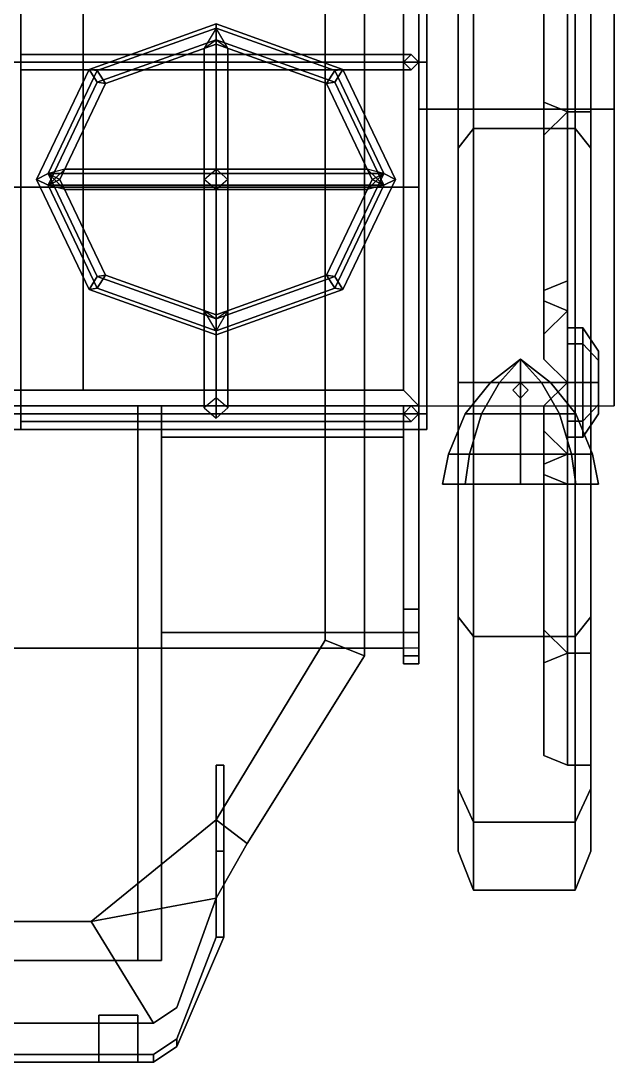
# Model space of a CAD drawing. Header units: millimetres. Extents: x -0.9 to 0.9, y -2.22 to 2.18.
# Drawn here: x 0.14 to 0.9, y -2.07 to -0.737 of the extents above; entities that cross this region are included whole.
import ezdxf

# ---------------------------------------------------------------- set-up
doc = ezdxf.new("R2010")
doc.units = ezdxf.units.MM
for name, color, linetype in [('fenders2', 7, 'Continuous'), ('frame2', 7, 'Continuous'), ('in', 3, 'Continuous'), ('tent2', 7, 'Continuous'), ('wheels', 2, 'Continuous')]:
    doc.layers.add(name, color=color, linetype=linetype)

msp = doc.modelspace()

# ---------------------------------------------------------------- linework, layer by layer
for points in [[(-0.65, -0.95, 0.84), (-0.65, -0.24, 0.84), (0.65, -0.24, 0.84), (0.65, -0.95, 0.84)], [(0.63, -0.25, 1.44), (0.63, -1.21, 1.44), (0.65, -1.23, 1.44), (0.65, -0.24, 1.44)], [(0.65, -1.23, 1.44), (0.65, -1.54, 0.84), (0.65, -0.24, 0.84), (0.65, -0.24, 1.44)], [(0.2274, -0.7992, 1.5287), (0.238, -0.8008, 1.547), (0.39, -0.7463, 1.5155), (0.39, -0.7408, 1.495)], [(0.238, -0.8158, 1.521), (0.2274, -0.7992, 1.5287), (0.39, -0.7408, 1.495), (0.39, -0.7613, 1.4895)], [(0.238, -0.8008, 1.547), (0.2486, -0.8175, 1.5393), (0.39, -0.7668, 1.51), (0.39, -0.7463, 1.5155)], [(0.39, -0.7463, 1.5155), (0.375, -0.7722, 1.5131), (0.375, -1.1078, 1.7069), (0.39, -1.1187, 1.7305)], [(0.39, -0.7408, 1.495), (0.39, -0.7463, 1.5155), (0.542, -0.8008, 1.547), (0.5526, -0.7992, 1.5287)], [(0.39, -0.7613, 1.4895), (0.39, -0.7408, 1.495), (0.5526, -0.7992, 1.5287), (0.542, -0.8158, 1.521)], [(0.405, -0.7722, 1.5131), (0.39, -0.7463, 1.5155), (0.39, -1.1187, 1.7305), (0.405, -1.1078, 1.7069)], [(0.39, -0.7463, 1.5155), (0.39, -0.7668, 1.51), (0.5314, -0.8175, 1.5393), (0.542, -0.8008, 1.547)], [(0.2486, -0.8175, 1.5393), (0.238, -0.8158, 1.521), (0.39, -0.7613, 1.4895), (0.39, -0.7668, 1.51)], [(0.375, -0.7722, 1.5131), (0.39, -0.7613, 1.4895), (0.39, -1.1337, 1.7045), (0.375, -1.1078, 1.7069)], [(0.39, -0.7613, 1.4895), (0.405, -0.7722, 1.5131), (0.405, -1.1078, 1.7069), (0.39, -1.1337, 1.7045)], [(0.39, -0.7668, 1.51), (0.39, -0.7613, 1.4895), (0.542, -0.8158, 1.521), (0.5314, -0.8175, 1.5393)], [(0.16, -0.94, 1.61), (0.175, -0.9325, 1.623), (0.238, -0.8008, 1.547), (0.2274, -0.7992, 1.5287)], [(0.175, -0.9475, 1.597), (0.16, -0.94, 1.61), (0.2274, -0.7992, 1.5287), (0.238, -0.8158, 1.521)], [(0.5526, -0.7992, 1.5287), (0.542, -0.8008, 1.547), (0.605, -0.9325, 1.623), (0.62, -0.94, 1.61)], [(0.542, -0.8158, 1.521), (0.5526, -0.7992, 1.5287), (0.62, -0.94, 1.61), (0.605, -0.9475, 1.597)], [(0.175, -0.9325, 1.623), (0.19, -0.94, 1.61), (0.2486, -0.8175, 1.5393), (0.238, -0.8008, 1.547)], [(0.542, -0.8008, 1.547), (0.5314, -0.8175, 1.5393), (0.59, -0.94, 1.61), (0.605, -0.9325, 1.623)], [(0.19, -0.94, 1.61), (0.175, -0.9475, 1.597), (0.238, -0.8158, 1.521), (0.2486, -0.8175, 1.5393)], [(0.5314, -0.8175, 1.5393), (0.542, -0.8158, 1.521), (0.605, -0.9475, 1.597), (0.59, -0.94, 1.61)], [(0.2274, -1.0808, 1.6913), (0.238, -1.0642, 1.699), (0.175, -0.9325, 1.623), (0.16, -0.94, 1.61)], [(0.605, -0.9325, 1.623), (0.5838, -0.927, 1.6025), (0.1962, -0.927, 1.6025), (0.175, -0.9325, 1.623)], [(0.5838, -0.927, 1.6025), (0.605, -0.9475, 1.597), (0.175, -0.9475, 1.597), (0.1962, -0.927, 1.6025)], [(0.238, -1.0642, 1.699), (0.2486, -1.0625, 1.6807), (0.19, -0.94, 1.61), (0.175, -0.9325, 1.623)], [(0.5838, -0.953, 1.6175), (0.605, -0.9325, 1.623), (0.175, -0.9325, 1.623), (0.1962, -0.953, 1.6175)], [(0.39, -1.2195, 1.0959), (0.375, -1.2325, 1.1034), (0.375, -0.94, 1.61), (0.39, -0.927, 1.6025)], [(0.405, -1.2325, 1.1034), (0.39, -1.2195, 1.0959), (0.39, -0.927, 1.6025), (0.405, -0.94, 1.61)], [(0.605, -0.9325, 1.623), (0.59, -0.94, 1.61), (0.5314, -1.0625, 1.6807), (0.542, -1.0642, 1.699)], [(0.62, -0.94, 1.61), (0.605, -0.9325, 1.623), (0.542, -1.0642, 1.699), (0.5526, -1.0808, 1.6913)], [(0.238, -1.0792, 1.673), (0.2274, -1.0808, 1.6913), (0.16, -0.94, 1.61), (0.175, -0.9475, 1.597)], [(0.2486, -1.0625, 1.6807), (0.238, -1.0792, 1.673), (0.175, -0.9475, 1.597), (0.19, -0.94, 1.61)], [(0.375, -1.2325, 1.1034), (0.39, -1.2455, 1.1109), (0.39, -0.953, 1.6175), (0.375, -0.94, 1.61)], [(0.39, -1.2455, 1.1109), (0.405, -1.2325, 1.1034), (0.405, -0.94, 1.61), (0.39, -0.953, 1.6175)], [(0.59, -0.94, 1.61), (0.605, -0.9475, 1.597), (0.542, -1.0792, 1.673), (0.5314, -1.0625, 1.6807)], [(0.605, -0.9475, 1.597), (0.62, -0.94, 1.61), (0.5526, -1.0808, 1.6913), (0.542, -1.0792, 1.673)], [(-0.65, -1.54, 0.84), (-0.65, -0.95, 0.84), (0.65, -0.95, 0.84), (0.65, -1.54, 0.84)], [(0.605, -0.9475, 1.597), (0.5838, -0.953, 1.6175), (0.1962, -0.953, 1.6175), (0.175, -0.9475, 1.597)], [(0.39, -1.1392, 1.725), (0.39, -1.1187, 1.7305), (0.238, -1.0642, 1.699), (0.2274, -1.0808, 1.6913)], [(0.39, -1.1187, 1.7305), (0.39, -1.1132, 1.71), (0.2486, -1.0625, 1.6807), (0.238, -1.0642, 1.699)], [(0.39, -1.1132, 1.71), (0.39, -1.1337, 1.7045), (0.238, -1.0792, 1.673), (0.2486, -1.0625, 1.6807)], [(0.542, -1.0642, 1.699), (0.5314, -1.0625, 1.6807), (0.39, -1.1132, 1.71), (0.39, -1.1187, 1.7305)], [(0.5314, -1.0625, 1.6807), (0.542, -1.0792, 1.673), (0.39, -1.1337, 1.7045), (0.39, -1.1132, 1.71)], [(0.5526, -1.0808, 1.6913), (0.542, -1.0642, 1.699), (0.39, -1.1187, 1.7305), (0.39, -1.1392, 1.725)], [(0.39, -1.1337, 1.7045), (0.39, -1.1392, 1.725), (0.2274, -1.0808, 1.6913), (0.238, -1.0792, 1.673)], [(0.542, -1.0792, 1.673), (0.5526, -1.0808, 1.6913), (0.39, -1.1392, 1.725), (0.39, -1.1337, 1.7045)], [(0.78, -1.17, 1.62), (0.7417, -1.2, 1.62), (0.7529, -1.2, 1.6471), (0.78, -1.17, 1.62)], [(0.78, -1.17, 1.62), (0.7529, -1.2, 1.5929), (0.7417, -1.2, 1.62), (0.78, -1.17, 1.62)], [(0.78, -1.17, 1.62), (0.7529, -1.2, 1.6471), (0.78, -1.2, 1.6583), (0.78, -1.17, 1.62)], [(0.78, -1.17, 1.62), (0.78, -1.2, 1.5817), (0.7529, -1.2, 1.5929), (0.78, -1.17, 1.62)], [(0.78, -1.17, 1.62), (0.78, -1.2, 1.6583), (0.8071, -1.2, 1.6471), (0.78, -1.17, 1.62)], [(0.78, -1.17, 1.62), (0.8071, -1.2, 1.6471), (0.8183, -1.2, 1.62), (0.78, -1.17, 1.62)], [(0.78, -1.17, 1.62), (0.8183, -1.2, 1.62), (0.8071, -1.2, 1.5929), (0.78, -1.17, 1.62)], [(0.78, -1.17, 1.62), (0.8071, -1.2, 1.5929), (0.78, -1.2, 1.5817), (0.78, -1.17, 1.62)], [(-0.65, -1.23, 1.44), (0.65, -1.23, 1.44), (0.63, -1.21, 1.44), (-0.63, -1.21, 1.44)], [(0.7417, -1.2, 1.62), (0.7093, -1.24, 1.62), (0.73, -1.24, 1.67), (0.7529, -1.2, 1.6471)], [(0.7529, -1.2, 1.5929), (0.73, -1.24, 1.57), (0.7093, -1.24, 1.62), (0.7417, -1.2, 1.62)], [(0.78, -1.2, 1.5817), (0.78, -1.24, 1.5493), (0.73, -1.24, 1.57), (0.7529, -1.2, 1.5929)], [(0.7529, -1.2, 1.6471), (0.73, -1.24, 1.67), (0.78, -1.24, 1.6907), (0.78, -1.2, 1.6583)], [(0.78, -1.2, 1.44), (0.77, -1.21, 1.44), (0.77, -1.21, 1.58), (0.78, -1.2, 1.5817)], [(0.77, -1.21, 1.44), (0.78, -1.22, 1.44), (0.78, -1.22, 1.5655), (0.77, -1.21, 1.58)], [(0.79, -1.21, 1.44), (0.78, -1.2, 1.44), (0.78, -1.2, 1.5817), (0.79, -1.21, 1.58)], [(0.8071, -1.2, 1.5929), (0.83, -1.24, 1.57), (0.78, -1.24, 1.5493), (0.78, -1.2, 1.5817)], [(0.78, -1.2, 1.6583), (0.78, -1.24, 1.6907), (0.83, -1.24, 1.67), (0.8071, -1.2, 1.6471)], [(0.78, -1.22, 1.44), (0.79, -1.21, 1.44), (0.79, -1.21, 1.58), (0.78, -1.22, 1.5655)], [(0.8071, -1.2, 1.6471), (0.83, -1.24, 1.67), (0.8507, -1.24, 1.62), (0.8183, -1.2, 1.62)], [(0.8183, -1.2, 1.62), (0.8507, -1.24, 1.62), (0.83, -1.24, 1.57), (0.8071, -1.2, 1.5929)], [(-0.29, -1.23, 1.46), (0.29, -1.23, 1.46), (0.305, -1.23, 1.44), (-0.305, -1.23, 1.44)], [(-0.05, -1.23, 1.51), (0.05, -1.23, 1.51), (0.29, -1.23, 1.46), (-0.29, -1.23, 1.46)], [(0.29, -1.94, 1.46), (0.29, -1.23, 1.46), (0.05, -1.23, 1.51), (0.05, -1.94, 1.51)], [(0.32, -1.23, 1.42), (0.29, -1.23, 1.46), (0.29, -1.94, 1.46), (0.32, -1.94, 1.42)], [(0.63, -1.23, 1.44), (0.305, -1.23, 1.44), (0.32, -1.23, 1.42), (0.63, -1.23, 1.42)], [(0.63, -1.23, 1.42), (0.32, -1.23, 1.42), (0.32, -1.27, 1.36), (0.63, -1.27, 1.36)], [(0.32, -1.27, 1.36), (0.32, -1.23, 1.42), (0.32, -1.94, 1.42), (0.32, -1.52, 1.26)], [(0.65, -1.23, 1.44), (0.63, -1.23, 1.44), (0.63, -1.49, 1.33), (0.65, -1.49, 1.33)], [(0.63, -1.23, 1.44), (0.63, -1.23, 1.42), (0.63, -1.27, 1.36), (0.63, -1.49, 1.33)], [(0.65, -1.49, 1.33), (0.65, -1.52, 1.31), (0.65, -1.54, 0.84), (0.65, -1.23, 1.44)], [(0.7093, -1.24, 1.62), (0.6876, -1.2917, 1.62), (0.7147, -1.2917, 1.6853), (0.73, -1.24, 1.67)], [(0.73, -1.24, 1.57), (0.7147, -1.2917, 1.5547), (0.6876, -1.2917, 1.62), (0.7093, -1.24, 1.62)], [(0.78, -1.24, 1.5493), (0.78, -1.2917, 1.5276), (0.7147, -1.2917, 1.5547), (0.73, -1.24, 1.57)], [(0.73, -1.24, 1.67), (0.7147, -1.2917, 1.6853), (0.78, -1.2917, 1.7124), (0.78, -1.24, 1.6907)], [(0.83, -1.24, 1.57), (0.8453, -1.2917, 1.5547), (0.78, -1.2917, 1.5276), (0.78, -1.24, 1.5493)], [(0.78, -1.24, 1.6907), (0.78, -1.2917, 1.7124), (0.8453, -1.2917, 1.6853), (0.83, -1.24, 1.67)], [(0.83, -1.24, 1.67), (0.8453, -1.2917, 1.6853), (0.8724, -1.2917, 1.62), (0.8507, -1.24, 1.62)], [(0.8507, -1.24, 1.62), (0.8724, -1.2917, 1.62), (0.8453, -1.2917, 1.5547), (0.83, -1.24, 1.57)], [(0.63, -1.27, 1.36), (0.32, -1.27, 1.36), (0.32, -1.52, 1.26), (0.63, -1.52, 1.26)], [(0.63, -1.49, 1.33), (0.63, -1.27, 1.36), (0.63, -1.52, 1.26), (0.63, -1.52, 1.31)], [(0.6876, -1.2917, 1.62), (0.68, -1.33, 1.62), (0.7093, -1.33, 1.6907), (0.7147, -1.2917, 1.6853)], [(0.7147, -1.2917, 1.5547), (0.7093, -1.33, 1.5493), (0.68, -1.33, 1.62), (0.6876, -1.2917, 1.62)], [(0.78, -1.2917, 1.5276), (0.78, -1.33, 1.52), (0.7093, -1.33, 1.5493), (0.7147, -1.2917, 1.5547)], [(0.7147, -1.2917, 1.6853), (0.7093, -1.33, 1.6907), (0.78, -1.33, 1.72), (0.78, -1.2917, 1.7124)], [(0.8453, -1.2917, 1.5547), (0.8507, -1.33, 1.5493), (0.78, -1.33, 1.52), (0.78, -1.2917, 1.5276)], [(0.78, -1.2917, 1.7124), (0.78, -1.33, 1.72), (0.8507, -1.33, 1.6907), (0.8453, -1.2917, 1.6853)], [(0.8453, -1.2917, 1.6853), (0.8507, -1.33, 1.6907), (0.88, -1.33, 1.62), (0.8724, -1.2917, 1.62)], [(0.8724, -1.2917, 1.62), (0.88, -1.33, 1.62), (0.8507, -1.33, 1.5493), (0.8453, -1.2917, 1.5547)], [(0.88, -1.33, 1.62), (0.8507, -1.33, 1.6907), (0.68, -1.33, 1.62), (0.7093, -1.33, 1.5493)], [(0.8507, -1.33, 1.6907), (0.78, -1.33, 1.72), (0.7093, -1.33, 1.6907), (0.68, -1.33, 1.62)], [(0.8507, -1.33, 1.5493), (0.88, -1.33, 1.62), (0.7093, -1.33, 1.5493), (0.78, -1.33, 1.52)], [(0.65, -1.49, 1.33), (0.63, -1.49, 1.33), (0.63, -1.52, 1.31), (0.65, -1.52, 1.31)], [(0.32, -1.94, 1.42), (0.32, -1.54, 1.21), (0.32, -1.52, 1.26), (0.32, -1.94, 1.42)], [(0.63, -1.52, 1.26), (0.32, -1.52, 1.26), (0.32, -1.54, 1.21), (0.63, -1.54, 1.21)], [(0.63, -1.52, 1.31), (0.63, -1.52, 1.26), (0.63, -1.54, 1.21), (0.63, -1.55, 1.27)], [(0.65, -1.52, 1.31), (0.63, -1.52, 1.31), (0.63, -1.55, 1.27), (0.65, -1.55, 1.27)], [(0.65, -1.52, 1.31), (0.65, -1.55, 1.27), (0.65, -1.54, 0.84)], [(-0.32, -1.94, 0.84), (-0.32, -1.54, 0.84), (0.32, -1.54, 0.84), (0.32, -1.94, 0.84)], [(0.32, -1.94, 0.84), (0.32, -1.54, 0.84), (0.32, -1.54, 1.21), (0.32, -1.94, 1.42)], [(0.63, -1.54, 1.21), (0.32, -1.54, 1.21), (0.32, -1.54, 0.84), (0.63, -1.54, 0.84)], [(0.63, -1.56, 1.23), (0.63, -1.54, 1.21), (0.63, -1.54, 0.84), (0.63, -1.56, 0.84)], [(0.63, -1.55, 1.27), (0.63, -1.54, 1.21), (0.63, -1.54, 1.21), (0.63, -1.56, 1.23)], [(0.65, -1.55, 1.27), (0.65, -1.56, 1.23), (0.65, -1.56, 0.84), (0.65, -1.54, 0.84)], [(0.65, -1.55, 1.27), (0.63, -1.55, 1.27), (0.63, -1.56, 1.23), (0.65, -1.56, 1.23)], [(0.65, -1.56, 1.23), (0.63, -1.56, 1.23), (0.63, -1.56, 0.84), (0.65, -1.56, 0.84)], [(-0.32, -1.94, 1.42), (-0.32, -1.94, 0.84), (0.32, -1.94, 0.84), (0.32, -1.94, 1.42)], [(0.32, -1.94, 1.42), (0.29, -1.94, 1.46), (-0.29, -1.94, 1.46), (-0.32, -1.94, 1.42)], [(-0.05, -1.94, 1.51), (-0.29, -1.94, 1.46), (0.29, -1.94, 1.46), (0.05, -1.94, 1.51)]]:
    msp.add_3dface(points)
at = {"layer": 'fenders2'}
for points in [[(0.9, -0.48, 1.12), (0.65, -0.48, 1.12), (0.65, -0.85, 1.44), (0.9, -0.85, 1.44)], [(0.9, -0.52, 1.12), (0.9, -0.48, 1.12), (0.9, -0.85, 1.44), (0.9, -0.85, 1.42)], [(0.9, -0.85, 1.44), (0.65, -0.85, 1.44), (0.65, -1.23, 1.44), (0.9, -1.23, 1.44)], [(0.9, -0.85, 1.42), (0.9, -0.85, 1.44), (0.9, -1.23, 1.44), (0.9, -1.23, 1.42)]]:
    msp.add_3dface(points, dxfattribs=at)
at = {"layer": 'frame2'}
for points in [[(0.58, -1.55, 0.7), (0.53, -1.53, 0.7), (0.53, -0.18, 0.7), (0.58, -0.13, 0.7)], [(0.58, -0.13, 0.84), (0.53, -0.18, 0.84), (0.53, -1.53, 0.84), (0.58, -1.55, 0.84)], [(0.58, -1.55, 0.84), (0.58, -1.55, 0.7), (0.58, -0.13, 0.7), (0.58, -0.13, 0.84)], [(0.53, -0.18, 0.84), (0.53, -0.18, 0.7), (0.53, -1.53, 0.7), (0.53, -1.53, 0.84)], [(0.53, -1.53, 0.84), (0.53, -1.53, 0.7), (0.39, -1.76, 0.7), (0.39, -1.76, 0.84)], [(0.43, -1.79, 0.7), (0.39, -1.76, 0.7), (0.53, -1.53, 0.7), (0.58, -1.55, 0.7)], [(0.58, -1.55, 0.84), (0.53, -1.53, 0.84), (0.39, -1.76, 0.84), (0.43, -1.79, 0.84)], [(0.43, -1.79, 0.84), (0.43, -1.79, 0.7), (0.58, -1.55, 0.7), (0.58, -1.55, 0.84)], [(0.39, -1.8, 1.12), (0.4, -1.8, 1.12), (0.4, -1.69, 0.84), (0.39, -1.69, 0.84)], [(0.39, -1.69, 0.84), (0.39, -1.69, 0.77), (0.39, -1.8, 1.05), (0.39, -1.8, 1.12)], [(0.39, -1.69, 0.77), (0.4, -1.69, 0.77), (0.4, -1.8, 1.05), (0.39, -1.8, 1.05)], [(0.4, -1.69, 0.84), (0.4, -1.69, 0.77), (0.39, -1.69, 0.77), (0.39, -1.69, 0.84)], [(0.4, -1.8, 1.12), (0.4, -1.8, 1.05), (0.4, -1.69, 0.77), (0.4, -1.69, 0.84)], [(0.39, -1.76, 0.84), (0.39, -1.76, 0.7), (0.23, -1.89, 0.7), (0.23, -1.89, 0.84)], [(0.39, -1.86, 0.7), (0.23, -1.89, 0.7), (0.39, -1.76, 0.7), (0.43, -1.79, 0.7)], [(0.43, -1.79, 0.84), (0.39, -1.76, 0.84), (0.23, -1.89, 0.84), (0.39, -1.86, 0.84)], [(0.39, -1.86, 0.84), (0.39, -1.86, 0.7), (0.43, -1.79, 0.7), (0.43, -1.79, 0.84)], [(0.39, -1.91, 1.12), (0.4, -1.91, 1.12), (0.4, -1.8, 1.12), (0.39, -1.8, 1.12)], [(0.4, -1.8, 1.12), (0.4, -1.8, 1.05), (0.39, -1.8, 1.05), (0.39, -1.8, 1.12)], [(0.39, -1.8, 1.12), (0.39, -1.8, 1.05), (0.39, -1.91, 1.05), (0.39, -1.91, 1.12)], [(0.39, -1.8, 1.05), (0.4, -1.8, 1.05), (0.4, -1.91, 1.05), (0.39, -1.91, 1.05)], [(0.39, -1.8, 1.05), (0.4, -1.8, 1.05), (0.4, -1.8, 1.12), (0.39, -1.8, 1.12)], [(0.4, -1.91, 1.12), (0.4, -1.91, 1.05), (0.4, -1.8, 1.05), (0.4, -1.8, 1.12)], [(0.31, -2.02, 0.7), (0.23, -1.89, 0.7), (0.39, -1.86, 0.7), (0.34, -2, 0.7)], [(0.34, -2, 0.84), (0.39, -1.86, 0.84), (0.23, -1.89, 0.84), (0.31, -2.02, 0.84)], [(0.34, -2, 0.7), (0.39, -1.86, 0.7), (0.39, -1.86, 0.84), (0.34, -2, 0.84)], [(-0.31, -2.02, 0.7), (-0.23, -1.89, 0.7), (0.23, -1.89, 0.7), (0.31, -2.02, 0.7)], [(0.31, -2.02, 0.84), (0.23, -1.89, 0.84), (-0.23, -1.89, 0.84), (-0.31, -2.02, 0.84)], [(-0.23, -1.89, 0.7), (-0.23, -1.89, 0.84), (0.23, -1.89, 0.84), (0.23, -1.89, 0.7)], [(0.34, -2.04, 1.12), (0.34, -2.05, 1.12), (0.4, -1.91, 1.12), (0.39, -1.91, 1.12)], [(0.39, -1.91, 1.12), (0.39, -1.91, 1.05), (0.34, -2.04, 1.05), (0.34, -2.04, 1.12)], [(0.34, -2.05, 1.12), (0.34, -2.05, 1.05), (0.4, -1.91, 1.05), (0.4, -1.91, 1.12)], [(0.39, -1.91, 1.05), (0.4, -1.91, 1.05), (0.34, -2.05, 1.05), (0.34, -2.04, 1.05)], [(0.4, -1.91, 1.12), (0.4, -1.91, 1.05), (0.39, -1.91, 1.05), (0.39, -1.91, 1.12)], [(0.39, -1.91, 1.05), (0.4, -1.91, 1.05), (0.4, -1.91, 1.12), (0.39, -1.91, 1.12)], [(0.24, -2.06, 1.05), (0.29, -2.06, 1.05), (0.29, -2.01, 0.84), (0.24, -2.01, 0.84)], [(0.24, -2.01, 0.84), (0.24, -2.02, 0.84), (0.24, -2.07, 1.05), (0.24, -2.06, 1.05)], [(0.29, -2.01, 0.84), (0.29, -2.02, 0.84), (0.24, -2.02, 0.84), (0.24, -2.01, 0.84)], [(0.29, -2.06, 1.05), (0.29, -2.07, 1.05), (0.29, -2.02, 0.84), (0.29, -2.01, 0.84)], [(0.31, -2.02, 0.84), (0.31, -2.02, 0.7), (0.34, -2, 0.7), (0.34, -2, 0.84)], [(0.31, -2.02, 0.7), (0.31, -2.02, 0.84), (-0.31, -2.02, 0.84), (-0.31, -2.02, 0.7)], [(0.24, -2.02, 0.84), (0.29, -2.02, 0.84), (0.29, -2.07, 1.05), (0.24, -2.07, 1.05)], [(0.34, -2.04, 1.05), (0.34, -2.05, 1.05), (0.31, -2.07, 1.05), (0.31, -2.06, 1.05)], [(0.34, -2.04, 1.12), (0.34, -2.04, 1.05), (0.31, -2.06, 1.05), (0.31, -2.06, 1.12)], [(0.31, -2.06, 1.12), (0.31, -2.07, 1.12), (0.34, -2.05, 1.12), (0.34, -2.04, 1.12)], [(0.31, -2.07, 1.12), (0.31, -2.07, 1.05), (0.34, -2.05, 1.05), (0.34, -2.05, 1.12)], [(0.34, -2.05, 1.12), (0.34, -2.05, 1.05), (0.34, -2.04, 1.05), (0.34, -2.04, 1.12)], [(0.34, -2.04, 1.05), (0.34, -2.05, 1.05), (0.34, -2.05, 1.12), (0.34, -2.04, 1.12)], [(0.31, -2.06, 1.12), (0.31, -2.06, 1.05), (-0.31, -2.06, 1.05), (-0.31, -2.06, 1.12)], [(0.31, -2.06, 1.05), (0.31, -2.07, 1.05), (-0.31, -2.07, 1.05), (-0.31, -2.06, 1.05)], [(-0.31, -2.06, 1.12), (-0.31, -2.07, 1.12), (0.31, -2.07, 1.12), (0.31, -2.06, 1.12)], [(0.24, -2.07, 1.05), (0.29, -2.07, 1.05), (0.29, -2.06, 1.05), (0.24, -2.06, 1.05)], [(0.31, -2.07, 1.12), (0.31, -2.07, 1.05), (0.31, -2.06, 1.05), (0.31, -2.06, 1.12)], [(0.31, -2.06, 1.05), (0.31, -2.07, 1.05), (0.31, -2.07, 1.12), (0.31, -2.06, 1.12)], [(-0.31, -2.07, 1.12), (-0.31, -2.07, 1.05), (0.31, -2.07, 1.05), (0.31, -2.07, 1.12)]]:
    msp.add_3dface(points, dxfattribs=at)
at = {"layer": 'in'}
for points in [[(-0.22, -0.25, 1.31), (-0.22, -1.21, 1.31), (0.22, -1.21, 1.31), (0.22, -0.25, 1.31)], [(0.63, -0.25, 1.42), (0.63, -0.45, 1.42), (0.63, -1.21, 1.44), (0.63, -0.25, 1.44)], [(0.22, -1.21, 1.31), (0.22, -1.21, 1.12), (0.22, -0.45, 1.12), (0.22, -0.45, 1.31)], [(0.22, -0.45, 1.12), (0.22, -1.21, 1.12), (0.63, -1.21, 1.12), (0.63, -0.45, 1.12)], [(0.63, -0.45, 1.12), (0.63, -1.21, 1.12), (0.63, -1.21, 1.44), (0.63, -0.45, 1.42)], [(0.14, -0.79, 2.21), (0.14, -0.78, 2.22), (0.64, -0.78, 2.14), (0.63, -0.79, 2.13)], [(0.14, -0.78, 2.22), (0.14, -0.79, 2.23), (0.65, -0.79, 2.15), (0.64, -0.78, 2.14)], [(0.64, -0.78, 1.44), (0.63, -0.79, 1.44), (0.63, -0.79, 2.13), (0.64, -0.78, 2.14)], [(0.65, -0.79, 1.44), (0.64, -0.78, 1.44), (0.64, -0.78, 2.14), (0.65, -0.79, 2.15)], [(0.14, -0.8, 2.22), (0.14, -0.79, 2.21), (0.63, -0.79, 2.13), (0.64, -0.8, 2.14)], [(0.14, -0.79, 2.23), (0.14, -0.8, 2.22), (0.64, -0.8, 2.14), (0.65, -0.79, 2.15)], [(0.63, -0.79, 1.44), (0.64, -0.8, 1.44), (0.64, -0.8, 2.14), (0.63, -0.79, 2.13)], [(0.64, -0.8, 1.44), (0.65, -0.79, 1.44), (0.65, -0.79, 2.15), (0.64, -0.8, 2.14)], [(-0.63, -1.21, 1.44), (0.63, -1.21, 1.44), (0.22, -1.21, 1.31), (-0.22, -1.21, 1.31)], [(0.22, -1.21, 1.31), (0.63, -1.21, 1.44), (0.63, -1.21, 1.12), (0.22, -1.21, 1.12)], [(0.14, -1.24, 2.09), (0.14, -1.23, 2.1), (0.64, -1.23, 2.02), (0.63, -1.24, 2.01)], [(0.14, -1.23, 2.1), (0.14, -1.24, 2.11), (0.65, -1.24, 2.03), (0.64, -1.23, 2.02)], [(0.64, -1.23, 1.44), (0.63, -1.24, 1.43), (0.63, -1.24, 2.01), (0.64, -1.23, 2.02)], [(0.65, -1.24, 1.43), (0.64, -1.23, 1.44), (0.64, -1.23, 2.02), (0.65, -1.24, 2.03)], [(0.14, -1.25, 2.1), (0.14, -1.24, 2.09), (0.63, -1.24, 2.01), (0.64, -1.25, 2.02)], [(0.14, -1.24, 2.11), (0.14, -1.25, 2.1), (0.64, -1.25, 2.02), (0.65, -1.24, 2.03)], [(0.63, -1.24, 1.43), (0.64, -1.25, 1.43), (0.64, -1.25, 2.02), (0.63, -1.24, 2.01)], [(0.64, -1.25, 1.43), (0.65, -1.24, 1.43), (0.65, -1.24, 2.03), (0.64, -1.25, 2.02)]]:
    msp.add_3dface(points, dxfattribs=at)
at = {"layer": 'tent2'}
for points in [[(-0.14, -0.31, 2.06), (-0.14, -0.79, 2.24), (0.14, -0.79, 2.24), (0.14, -0.31, 2.06)], [(0.66, -0.79, 2.16), (0.66, -0.31, 1.98), (0.14, -0.31, 2.06), (0.14, -0.79, 2.24)], [(0.66, -0.31, 1.98), (0.66, -0.79, 2.16), (0.66, -0.79, 1.43), (0.66, -0.31, 1.43)], [(-0.14, -0.79, 2.24), (-0.14, -1.24, 2.12), (0.14, -1.24, 2.12), (0.14, -0.79, 2.24)], [(0.66, -1.24, 2.04), (0.66, -0.79, 2.16), (0.14, -0.79, 2.24), (0.14, -1.24, 2.12)], [(0.66, -0.79, 2.16), (0.66, -1.0189, 2.099), (0.66, -1.0189, 2.099), (0.66, -0.79, 1.89)], [(0.66, -1.0189, 2.099), (0.66, -1.0189, 2.099), (0.66, -1.24, 2.04), (0.66, -1.26, 2.02)], [(0.14, -1.26, 2.1), (0.14, -1.24, 2.12), (-0.14, -1.24, 2.12), (-0.14, -1.26, 2.1)], [(0.66, -1.26, 2.02), (0.66, -1.24, 2.04), (0.14, -1.24, 2.12), (0.14, -1.26, 2.1)], [(0.66, -1.26, 2.02), (0.14, -1.26, 2.1), (-0.14, -1.26, 2.1), (-0.66, -1.26, 2.02)]]:
    msp.add_3dface(points, dxfattribs=at)
at = {"layer": 'wheels'}
for points in [[(0.7, -1.5, 1.1196), (0.7, -0.6804, 0.9), (0.7, -0.6, 0.6), (0.7, -1.7196, 0.9)], [(0.7, -1.7196, 0.9), (0.7, -0.6, 0.6), (0.7, -0.6804, 0.3), (0.7, -1.8, 0.6)], [(0.87, -0.6804, 0.3), (0.87, -0.6, 0.6), (0.87, -0.71, 0.6), (0.87, -0.8535, 0.2535)], [(0.72, -0.875, 1.1629), (0.72, -0.6371, 0.925), (0.7, -0.6804, 0.9), (0.7, -0.9, 1.1196)], [(0.72, -0.6371, 0.275), (0.72, -0.875, 0.0371), (0.7, -0.9, 0.0804), (0.7, -0.6804, 0.3)], [(0.72, -0.6371, 0.925), (0.72, -0.875, 1.1629), (0.85, -0.875, 1.1629), (0.85, -0.6371, 0.925)], [(0.72, -0.875, 0.0371), (0.72, -0.6371, 0.275), (0.85, -0.6371, 0.275), (0.85, -0.875, 0.0371)], [(0.85, -0.6371, 0.925), (0.85, -0.875, 1.1629), (0.87, -0.9, 1.1196), (0.87, -0.6804, 0.9)], [(0.85, -0.875, 0.0371), (0.85, -0.6371, 0.275), (0.87, -0.6804, 0.3), (0.87, -0.9, 0.0804)], [(0.7, -1.2, 1.2), (0.7, -0.9, 1.1196), (0.7, -0.6804, 0.9), (0.7, -1.5, 1.1196)], [(0.7, -1.8, 0.6), (0.7, -0.6804, 0.3), (0.7, -0.9, 0.0804), (0.7, -1.7196, 0.3)], [(0.87, -0.9, 0.0804), (0.87, -0.6804, 0.3), (0.87, -0.8535, 0.2535), (0.87, -1.2, 0.11)], [(0.87, -0.6804, 0.9), (0.87, -0.9, 1.1196), (0.87, -0.8535, 0.9465), (0.87, -0.71, 0.6)], [(0.81, -0.8411, 0.9165), (0.81, -0.7224, 0.63), (0.84, -0.71, 0.6), (0.84, -0.8535, 0.9465)], [(0.81, -1.0824, 0.63), (0.84, -1.07, 0.6), (0.84, -0.71, 0.6), (0.81, -0.7224, 0.63)], [(0.81, -0.7224, 0.57), (0.81, -0.8411, 0.2835), (0.84, -0.8535, 0.2535), (0.84, -0.71, 0.6)], [(0.84, -1.07, 0.6), (0.81, -1.0824, 0.57), (0.81, -0.7224, 0.57), (0.84, -0.71, 0.6)], [(0.84, -0.8535, 0.9465), (0.84, -0.71, 0.6), (0.87, -0.71, 0.6), (0.87, -0.8535, 0.9465)], [(0.84, -0.71, 0.6), (0.84, -0.8535, 0.2535), (0.87, -0.8535, 0.2535), (0.87, -0.71, 0.6)], [(0.81, -1.0824, 0.57), (0.81, -1.0956, 0.5381), (0.81, -0.8411, 0.2835), (0.81, -0.7224, 0.57)], [(0.81, -1.0956, 0.6619), (0.81, -1.0824, 0.63), (0.81, -0.7224, 0.63), (0.81, -0.8411, 0.9165)], [(0.81, -1.0956, 0.5381), (0.84, -1.1081, 0.5081), (0.84, -0.8535, 0.2535), (0.81, -0.8411, 0.2835)], [(0.84, -1.1081, 0.6919), (0.81, -1.0956, 0.6619), (0.81, -0.8411, 0.9165), (0.84, -0.8535, 0.9465)], [(0.84, -1.1081, 0.5081), (0.81, -1.1381, 0.4956), (0.81, -0.8835, 0.2411), (0.84, -0.8535, 0.2535)], [(0.81, -0.8835, 0.2411), (0.81, -1.17, 0.1224), (0.84, -1.2, 0.11), (0.84, -0.8535, 0.2535)], [(0.81, -1.1381, 0.7044), (0.84, -1.1081, 0.6919), (0.84, -0.8535, 0.9465), (0.81, -0.8835, 0.9589)], [(0.81, -1.17, 1.0776), (0.81, -0.8835, 0.9589), (0.84, -0.8535, 0.9465), (0.84, -1.2, 1.09)], [(0.84, -0.8535, 0.2535), (0.84, -1.2, 0.11), (0.87, -1.2, 0.11), (0.87, -0.8535, 0.2535)], [(0.84, -1.2, 1.09), (0.84, -0.8535, 0.9465), (0.87, -0.8535, 0.9465), (0.87, -1.2, 1.09)], [(0.87, -0.9, 1.1196), (0.87, -1.2, 1.2), (0.87, -1.2, 1.09), (0.87, -0.8535, 0.9465)], [(0.72, -1.2, 1.25), (0.72, -0.875, 1.1629), (0.7, -0.9, 1.1196), (0.7, -1.2, 1.2)], [(0.72, -0.875, 0.0371), (0.72, -1.2, -0.05), (0.7, -1.2), (0.7, -0.9, 0.0804)], [(0.72, -1.2, -0.05), (0.72, -0.875, 0.0371), (0.85, -0.875, 0.0371), (0.85, -1.2, -0.05)], [(0.72, -0.875, 1.1629), (0.72, -1.2, 1.25), (0.85, -1.2, 1.25), (0.85, -0.875, 1.1629)], [(0.85, -0.875, 1.1629), (0.85, -1.2, 1.25), (0.87, -1.2, 1.2), (0.87, -0.9, 1.1196)], [(0.85, -1.2, -0.05), (0.85, -0.875, 0.0371), (0.87, -0.9, 0.0804), (0.87, -1.2)], [(0.81, -1.1381, 0.4956), (0.81, -1.17, 0.4824), (0.81, -1.17, 0.1224), (0.81, -0.8835, 0.2411)], [(0.81, -1.17, 0.7176), (0.81, -1.1381, 0.7044), (0.81, -0.8835, 0.9589), (0.81, -1.17, 1.0776)], [(0.7, -1.7196, 0.3), (0.7, -0.9, 0.0804), (0.7, -1.2), (0.7, -1.5, 0.0804)], [(0.87, -1.2), (0.87, -0.9, 0.0804), (0.87, -1.2, 0.11)], [(0.81, -1.0824, 0.63), (0.81, -1.0956, 0.6619), (0.84, -1.1081, 0.6919), (0.84, -1.07, 0.6)], [(0.81, -1.0956, 0.5381), (0.81, -1.0824, 0.57), (0.84, -1.07, 0.6), (0.84, -1.1081, 0.5081)], [(0.84, -1.07, 0.6), (0.84, -1.1081, 0.6919), (0.84, -1.1505, 0.6495), (0.84, -1.13, 0.6)], [(0.84, -1.1081, 0.5081), (0.84, -1.07, 0.6), (0.84, -1.13, 0.6), (0.84, -1.1505, 0.5505)], [(0.81, -1.17, 0.4824), (0.81, -1.1381, 0.4956), (0.84, -1.1081, 0.5081), (0.84, -1.2, 0.47)], [(0.81, -1.1381, 0.7044), (0.81, -1.17, 0.7176), (0.84, -1.2, 0.73), (0.84, -1.1081, 0.6919)], [(0.84, -1.2, 0.47), (0.84, -1.1081, 0.5081), (0.84, -1.1505, 0.5505), (0.84, -1.2, 0.53)], [(0.84, -1.1081, 0.6919), (0.84, -1.2, 0.73), (0.84, -1.2, 0.67), (0.84, -1.1505, 0.6495)], [(0.84, -1.13, 0.6), (0.84, -1.1505, 0.6495), (0.86, -1.1505, 0.6495), (0.86, -1.13, 0.6)], [(0.84, -1.1505, 0.5505), (0.84, -1.13, 0.6), (0.86, -1.13, 0.6), (0.86, -1.1505, 0.5505)], [(0.86, -1.13, 0.6), (0.86, -1.1505, 0.6495), (0.88, -1.1717, 0.6283), (0.88, -1.16, 0.6)], [(0.86, -1.1505, 0.5505), (0.86, -1.13, 0.6), (0.88, -1.16, 0.6), (0.88, -1.1717, 0.5717)], [(0.84, -1.2, 0.53), (0.84, -1.1505, 0.5505), (0.86, -1.1505, 0.5505), (0.86, -1.2, 0.53)], [(0.84, -1.1505, 0.6495), (0.84, -1.2, 0.67), (0.86, -1.2, 0.67), (0.86, -1.1505, 0.6495)], [(0.86, -1.2, 0.53), (0.86, -1.1505, 0.5505), (0.88, -1.1717, 0.5717), (0.88, -1.2, 0.56)], [(0.86, -1.1505, 0.6495), (0.86, -1.2, 0.67), (0.88, -1.2, 0.64), (0.88, -1.1717, 0.6283)], [(0.81, -1.17, 0.4824), (0.84, -1.2, 0.47), (0.84, -1.2, 0.11), (0.81, -1.17, 0.1224)], [(0.84, -1.2, 0.73), (0.81, -1.17, 0.7176), (0.81, -1.17, 1.0776), (0.84, -1.2, 1.09)], [(0.88, -1.1717, 0.6283), (0.88, -1.24, 0.6), (0.88, -1.2283, 0.5717), (0.88, -1.16, 0.6)], [(0.88, -1.16, 0.6), (0.88, -1.2283, 0.5717), (0.88, -1.2, 0.56), (0.88, -1.1717, 0.5717)], [(0.88, -1.2, 0.64), (0.88, -1.2283, 0.6283), (0.88, -1.24, 0.6), (0.88, -1.1717, 0.6283)], [(0.72, -1.525, 1.1629), (0.72, -1.2, 1.25), (0.7, -1.2, 1.2), (0.7, -1.5, 1.1196)], [(0.72, -1.2, -0.05), (0.72, -1.525, 0.0371), (0.7, -1.5, 0.0804), (0.7, -1.2)], [(0.72, -1.525, 0.0371), (0.72, -1.2, -0.05), (0.85, -1.2, -0.05), (0.85, -1.525, 0.0371)], [(0.72, -1.2, 1.25), (0.72, -1.525, 1.1629), (0.85, -1.525, 1.1629), (0.85, -1.2, 1.25)], [(0.84, -1.2, 0.47), (0.81, -1.23, 0.4824), (0.81, -1.23, 0.1224), (0.84, -1.2, 0.11)], [(0.81, -1.23, 0.1224), (0.81, -1.5165, 0.2411), (0.84, -1.5465, 0.2535), (0.84, -1.2, 0.11)], [(0.81, -1.2619, 0.4956), (0.81, -1.23, 0.4824), (0.84, -1.2, 0.47), (0.84, -1.2919, 0.5081)], [(0.81, -1.23, 0.7176), (0.84, -1.2, 0.73), (0.84, -1.2, 1.09), (0.81, -1.23, 1.0776)], [(0.81, -1.23, 0.7176), (0.81, -1.2619, 0.7044), (0.84, -1.2919, 0.6919), (0.84, -1.2, 0.73)], [(0.81, -1.5165, 0.9589), (0.81, -1.23, 1.0776), (0.84, -1.2, 1.09), (0.84, -1.5465, 0.9465)], [(0.84, -1.2, 0.11), (0.84, -1.5465, 0.2535), (0.87, -1.5465, 0.2535), (0.87, -1.2, 0.11)], [(0.84, -1.2919, 0.5081), (0.84, -1.2, 0.47), (0.84, -1.2, 0.53), (0.84, -1.2495, 0.5505)], [(0.84, -1.2495, 0.5505), (0.84, -1.2, 0.53), (0.86, -1.2, 0.53), (0.86, -1.2495, 0.5505)], [(0.84, -1.2, 0.67), (0.84, -1.2495, 0.6495), (0.86, -1.2495, 0.6495), (0.86, -1.2, 0.67)], [(0.84, -1.2, 0.73), (0.84, -1.2919, 0.6919), (0.84, -1.2495, 0.6495), (0.84, -1.2, 0.67)], [(0.84, -1.5465, 0.9465), (0.84, -1.2, 1.09), (0.87, -1.2, 1.09), (0.87, -1.5465, 0.9465)], [(0.85, -1.2, 1.25), (0.85, -1.525, 1.1629), (0.87, -1.5, 1.1196), (0.87, -1.2, 1.2)], [(0.85, -1.525, 0.0371), (0.85, -1.2, -0.05), (0.87, -1.2), (0.87, -1.5, 0.0804)], [(0.86, -1.2495, 0.5505), (0.86, -1.2, 0.53), (0.88, -1.2, 0.56), (0.88, -1.2283, 0.5717)], [(0.86, -1.2, 0.67), (0.86, -1.2495, 0.6495), (0.88, -1.2283, 0.6283), (0.88, -1.2, 0.64)], [(0.87, -1.2, 1.2), (0.87, -1.5, 1.1196), (0.87, -1.2, 1.09)], [(0.87, -1.5, 0.0804), (0.87, -1.2), (0.87, -1.2, 0.11), (0.87, -1.5465, 0.2535)], [(0.87, -1.5, 1.1196), (0.87, -1.7196, 0.9), (0.87, -1.5465, 0.9465), (0.87, -1.2, 1.09)], [(0.81, -1.23, 0.4824), (0.81, -1.2619, 0.4956), (0.81, -1.5165, 0.2411), (0.81, -1.23, 0.1224)], [(0.81, -1.2619, 0.7044), (0.81, -1.23, 0.7176), (0.81, -1.23, 1.0776), (0.81, -1.5165, 0.9589)], [(0.86, -1.2495, 0.6495), (0.86, -1.27, 0.6), (0.88, -1.24, 0.6), (0.88, -1.2283, 0.6283)], [(0.86, -1.27, 0.6), (0.86, -1.2495, 0.5505), (0.88, -1.2283, 0.5717), (0.88, -1.24, 0.6)], [(0.84, -1.2495, 0.6495), (0.84, -1.27, 0.6), (0.86, -1.27, 0.6), (0.86, -1.2495, 0.6495)], [(0.84, -1.2919, 0.6919), (0.84, -1.33, 0.6), (0.84, -1.27, 0.6), (0.84, -1.2495, 0.6495)], [(0.84, -1.27, 0.6), (0.84, -1.2495, 0.5505), (0.86, -1.2495, 0.5505), (0.86, -1.27, 0.6)], [(0.84, -1.33, 0.6), (0.84, -1.2919, 0.5081), (0.84, -1.2495, 0.5505), (0.84, -1.27, 0.6)], [(0.81, -1.2619, 0.4956), (0.84, -1.2919, 0.5081), (0.84, -1.5465, 0.2535), (0.81, -1.5165, 0.2411)], [(0.84, -1.2919, 0.6919), (0.81, -1.2619, 0.7044), (0.81, -1.5165, 0.9589), (0.84, -1.5465, 0.9465)], [(0.81, -1.3044, 0.6619), (0.81, -1.3176, 0.63), (0.84, -1.33, 0.6), (0.84, -1.2919, 0.6919)], [(0.84, -1.2919, 0.5081), (0.81, -1.3044, 0.5381), (0.81, -1.5589, 0.2835), (0.84, -1.5465, 0.2535)], [(0.81, -1.3176, 0.57), (0.81, -1.3044, 0.5381), (0.84, -1.2919, 0.5081), (0.84, -1.33, 0.6)], [(0.81, -1.3044, 0.6619), (0.84, -1.2919, 0.6919), (0.84, -1.5465, 0.9465), (0.81, -1.5589, 0.9165)], [(0.81, -1.3044, 0.5381), (0.81, -1.3176, 0.57), (0.81, -1.6776, 0.57), (0.81, -1.5589, 0.2835)], [(0.81, -1.3176, 0.63), (0.81, -1.3044, 0.6619), (0.81, -1.5589, 0.9165), (0.81, -1.6776, 0.63)], [(0.84, -1.33, 0.6), (0.81, -1.3176, 0.63), (0.81, -1.6776, 0.63), (0.84, -1.69, 0.6)], [(0.81, -1.3176, 0.57), (0.84, -1.33, 0.6), (0.84, -1.69, 0.6), (0.81, -1.6776, 0.57)], [(0.72, -1.7629, 0.925), (0.72, -1.525, 1.1629), (0.7, -1.5, 1.1196), (0.7, -1.7196, 0.9)], [(0.72, -1.525, 0.0371), (0.72, -1.7629, 0.275), (0.7, -1.7196, 0.3), (0.7, -1.5, 0.0804)], [(0.85, -1.525, 1.1629), (0.85, -1.7629, 0.925), (0.87, -1.7196, 0.9), (0.87, -1.5, 1.1196)], [(0.85, -1.7629, 0.275), (0.85, -1.525, 0.0371), (0.87, -1.5, 0.0804), (0.87, -1.7196, 0.3)], [(0.87, -1.7196, 0.3), (0.87, -1.5, 0.0804), (0.87, -1.5465, 0.2535), (0.87, -1.69, 0.6)], [(0.72, -1.525, 1.1629), (0.72, -1.7629, 0.925), (0.85, -1.7629, 0.925), (0.85, -1.525, 1.1629)], [(0.72, -1.7629, 0.275), (0.72, -1.525, 0.0371), (0.85, -1.525, 0.0371), (0.85, -1.7629, 0.275)], [(0.81, -1.6776, 0.63), (0.81, -1.5589, 0.9165), (0.84, -1.5465, 0.9465), (0.84, -1.69, 0.6)], [(0.81, -1.5589, 0.2835), (0.81, -1.6776, 0.57), (0.84, -1.69, 0.6), (0.84, -1.5465, 0.2535)], [(0.84, -1.69, 0.6), (0.84, -1.5465, 0.9465), (0.87, -1.5465, 0.9465), (0.87, -1.69, 0.6)], [(0.84, -1.5465, 0.2535), (0.84, -1.69, 0.6), (0.87, -1.69, 0.6), (0.87, -1.5465, 0.2535)], [(0.87, -1.7196, 0.9), (0.87, -1.8, 0.6), (0.87, -1.69, 0.6), (0.87, -1.5465, 0.9465)], [(0.87, -1.8, 0.6), (0.87, -1.7196, 0.3), (0.87, -1.69, 0.6)], [(0.72, -1.85, 0.6), (0.72, -1.7629, 0.925), (0.7, -1.7196, 0.9), (0.7, -1.8, 0.6)], [(0.72, -1.7629, 0.275), (0.72, -1.85, 0.6), (0.7, -1.8, 0.6), (0.7, -1.7196, 0.3)], [(0.85, -1.7629, 0.925), (0.85, -1.85, 0.6), (0.87, -1.8, 0.6), (0.87, -1.7196, 0.9)], [(0.85, -1.85, 0.6), (0.85, -1.7629, 0.275), (0.87, -1.7196, 0.3), (0.87, -1.8, 0.6)], [(0.72, -1.7629, 0.925), (0.72, -1.85, 0.6), (0.85, -1.85, 0.6), (0.85, -1.7629, 0.925)], [(0.72, -1.85, 0.6), (0.72, -1.7629, 0.275), (0.85, -1.7629, 0.275), (0.85, -1.85, 0.6)]]:
    msp.add_3dface(points, dxfattribs=at)

doc.saveas('drawing.dxf')
